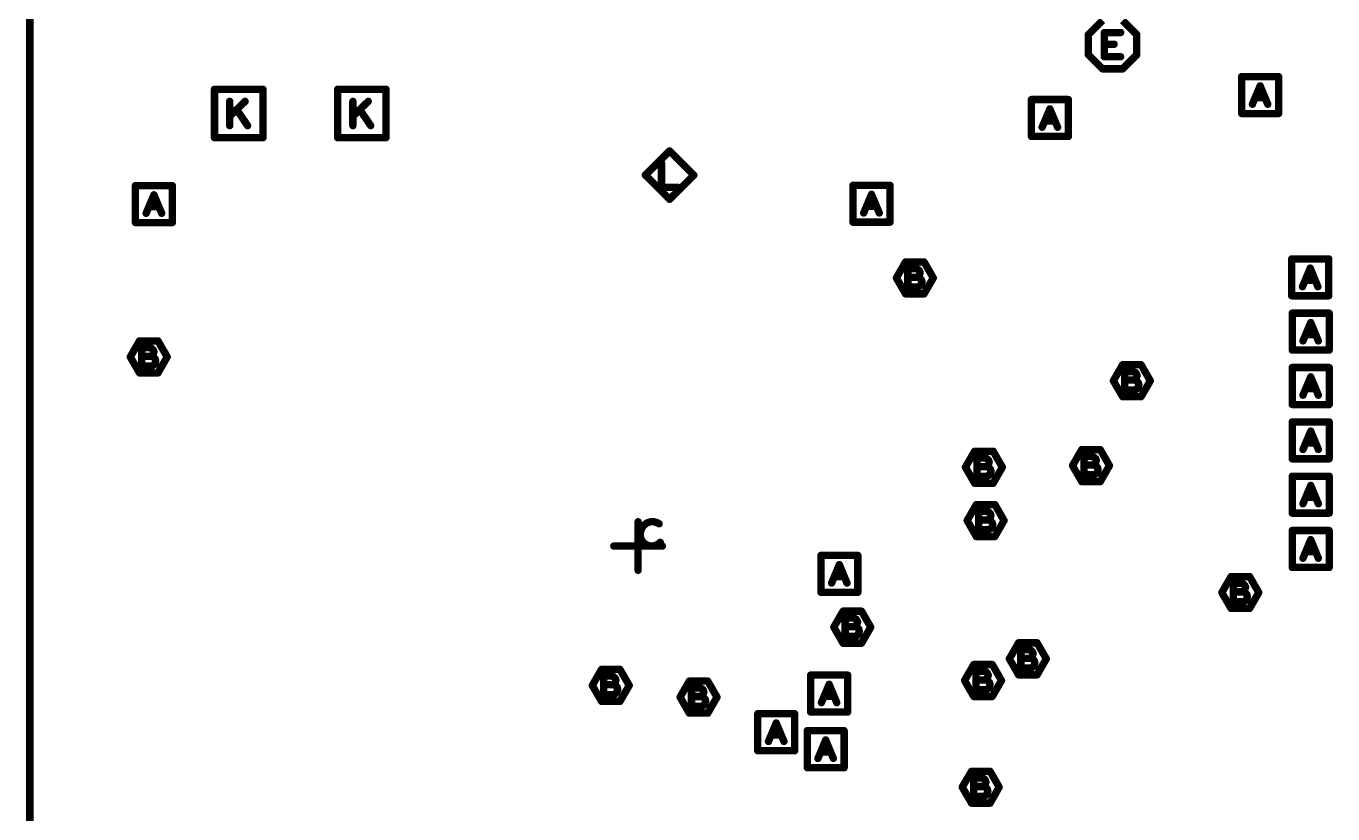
# Model space of a CAD drawing. Extents: x -14.2 to 19.9, y -5.2 to 16.9.
# Drawn here: x -0.003 to 1.058, y 1.346 to 1.986 of the extents above; entities that cross this region are included whole.
import ezdxf

# ---------------------------------------------------------------- set-up
doc = ezdxf.new("R2010")
doc.units = 0
doc.layers.get('0').update_dxf_attribs({"linetype": 'CONTINUOUS'})
doc.layers.add('FAB', color=2, linetype='CONTINUOUS')

# ---------------------------------------------------------------- blocks, each defined once
blk = doc.blocks.new('ROUND_1')
at = {"const_width": 0.003}
blk.add_lwpolyline([(-0.0015, 0, 1), (0.0015, 0, 1)], format="xyb", close=True, dxfattribs=at)

msp = doc.modelspace()

# ---------------------------------------------------------------- linework, layer by layer
at = {"layer": 'FAB', "const_width": 0.006}
for points in [[(0, 5.63), (0, 0)], [(0.8714, 1.9903), (0.8598, 1.9788)], [(0.8992, 1.9788), (0.8877, 1.9903)], [(0.8598, 1.9788), (0.8598, 1.9625)], [(0.8729, 1.9608), (0.8729, 1.9805)], [(0.8729, 1.9805), (0.8861, 1.9805)], [(0.8992, 1.9625), (0.8992, 1.9788)], [(0.8598, 1.9625), (0.8714, 1.951)], [(0.8808, 1.971), (0.8729, 1.971)], [(0.8861, 1.9608), (0.8729, 1.9608)], [(0.8877, 1.951), (0.8992, 1.9625)], [(0.8714, 1.951), (0.8877, 1.951)], [(0.9844, 1.9147), (0.9844, 1.9447)], [(0.9844, 1.9447), (1.0144, 1.9447)], [(1.0144, 1.9447), (1.0144, 1.9147)], [(0.15, 1.8951), (0.15, 1.9344)], [(0.15, 1.9344), (0.1894, 1.9344)], [(0.1894, 1.9344), (0.1894, 1.8951)], [(0.25, 1.8951), (0.25, 1.9344)], [(0.25, 1.9344), (0.2894, 1.9344)], [(0.2894, 1.9344), (0.2894, 1.8951)], [(0.9931, 1.9223), (0.9994, 1.9372)], [(0.9994, 1.9372), (1.0056, 1.9223)], [(0.1624, 1.9049), (0.1624, 1.9246)], [(0.1749, 1.9246), (0.1624, 1.9125)], [(0.2624, 1.9049), (0.2624, 1.9246)], [(0.2749, 1.9246), (0.2624, 1.9125)], [(0.8136, 1.8961), (0.8136, 1.9261)], [(0.8136, 1.9261), (0.8436, 1.9261)], [(0.8223, 1.9036), (0.8286, 1.9185)], [(0.8286, 1.9185), (0.8349, 1.9036)], [(0.8436, 1.9261), (0.8436, 1.8961)], [(1.0034, 1.9275), (0.9954, 1.9275)], [(0.1769, 1.9049), (0.168, 1.918)], [(0.2769, 1.9049), (0.268, 1.918)], [(0.8326, 1.9088), (0.8246, 1.9088)], [(1.0144, 1.9147), (0.9844, 1.9147)], [(0.1894, 1.8951), (0.15, 1.8951)], [(0.2894, 1.8951), (0.25, 1.8951)], [(0.8436, 1.8961), (0.8136, 1.8961)], [(0.5, 1.8647), (0.5197, 1.8844)], [(0.5197, 1.8844), (0.5394, 1.8647)], [(0.5131, 1.8746), (0.5131, 1.8549)], [(0.0858, 1.8262), (0.0858, 1.8562)], [(0.0858, 1.8562), (0.1158, 1.8562)], [(0.1158, 1.8562), (0.1158, 1.8262)], [(0.5197, 1.8451), (0.5, 1.8647)], [(0.5131, 1.8549), (0.5262, 1.8549)], [(0.5394, 1.8647), (0.5197, 1.8451)], [(0.6687, 1.8265), (0.6687, 1.8565)], [(0.6687, 1.8565), (0.6987, 1.8565)], [(0.6987, 1.8565), (0.6987, 1.8265)], [(0.0945, 1.8337), (0.1008, 1.8487)], [(0.1008, 1.8487), (0.1071, 1.8337)], [(0.6774, 1.834), (0.6837, 1.8491)], [(0.6837, 1.8491), (0.69, 1.834)], [(0.1048, 1.839), (0.0968, 1.839)], [(0.6877, 1.8393), (0.6797, 1.8393)], [(0.1158, 1.8262), (0.0858, 1.8262)], [(0.6987, 1.8265), (0.6687, 1.8265)], [(0.7039, 1.7812), (0.7114, 1.7942)], [(0.7114, 1.7942), (0.7264, 1.7942)], [(0.7264, 1.7942), (0.7339, 1.7812)], [(1.0251, 1.7667), (1.0251, 1.7967)], [(1.0251, 1.7967), (1.0551, 1.7967)], [(1.0551, 1.7967), (1.0551, 1.7667)], [(0.7114, 1.7683), (0.7039, 1.7812)], [(0.7199, 1.7888), (0.7132, 1.7888)], [(0.7132, 1.7888), (0.7132, 1.7737)], [(0.7209, 1.7818), (0.7132, 1.7818)], [(0.7217, 1.788), (0.7199, 1.7888)], [(0.7209, 1.7818), (0.7219, 1.7825)], [(0.7227, 1.7812), (0.7209, 1.7818)], [(0.7227, 1.787), (0.7217, 1.788)], [(0.7219, 1.7825), (0.7227, 1.7837)], [(0.7232, 1.7855), (0.7227, 1.787)], [(0.7227, 1.7837), (0.7232, 1.7855)], [(0.7242, 1.7797), (0.7227, 1.7812)], [(0.7339, 1.7812), (0.7264, 1.7683)], [(1.0338, 1.7741), (1.0401, 1.7892)], [(1.0401, 1.7892), (1.0463, 1.7741)], [(0.7132, 1.7737), (0.7214, 1.7737)], [(0.7214, 1.7737), (0.7232, 1.7747)], [(0.7232, 1.7747), (0.7242, 1.7762)], [(0.7247, 1.778), (0.7242, 1.7797)], [(0.7242, 1.7762), (0.7247, 1.778)], [(1.0441, 1.7794), (1.0361, 1.7794)], [(0.7264, 1.7683), (0.7114, 1.7683)], [(1.0551, 1.7667), (1.0251, 1.7667)], [(1.0255, 1.7226), (1.0255, 1.7526)], [(1.0255, 1.7526), (1.0555, 1.7526)], [(1.0555, 1.7526), (1.0555, 1.7226)], [(1.0342, 1.7301), (1.0405, 1.745)], [(1.0405, 1.745), (1.0467, 1.7301)], [(0.0816, 1.7171), (0.0891, 1.7301)], [(0.0891, 1.7301), (0.1041, 1.7301)], [(0.1041, 1.7301), (0.1116, 1.7171)], [(1.0445, 1.7353), (1.0365, 1.7353)], [(0.0891, 1.7041), (0.0816, 1.7171)], [(0.0976, 1.7246), (0.0908, 1.7246)], [(0.0908, 1.7246), (0.0908, 1.7096)], [(0.0986, 1.7176), (0.0908, 1.7176)], [(0.0993, 1.7238), (0.0976, 1.7246)], [(0.0986, 1.7176), (0.0996, 1.7183)], [(0.1003, 1.7171), (0.0986, 1.7176)], [(0.1003, 1.7228), (0.0993, 1.7238)], [(0.0996, 1.7183), (0.1003, 1.7196)], [(0.1008, 1.7213), (0.1003, 1.7228)], [(0.1003, 1.7196), (0.1008, 1.7213)], [(0.1018, 1.7156), (0.1003, 1.7171)], [(0.1116, 1.7171), (0.1041, 1.7041)], [(1.0555, 1.7226), (1.0255, 1.7226)], [(0.0908, 1.7096), (0.0991, 1.7096)], [(0.0991, 1.7096), (0.1008, 1.7106)], [(0.1008, 1.7106), (0.1018, 1.7121)], [(0.1023, 1.7138), (0.1018, 1.7156)], [(0.1018, 1.7121), (0.1023, 1.7138)], [(0.8802, 1.6977), (0.8877, 1.7107)], [(0.8877, 1.7107), (0.9027, 1.7107)], [(0.9027, 1.7107), (0.9102, 1.6977)], [(1.0255, 1.6784), (1.0255, 1.7085)], [(1.0255, 1.7085), (1.0555, 1.7085)], [(1.0555, 1.7085), (1.0555, 1.6784)], [(0.1041, 1.7041), (0.0891, 1.7041)], [(0.8877, 1.6848), (0.8802, 1.6977)], [(0.8962, 1.7052), (0.8894, 1.7052)], [(0.8894, 1.7052), (0.8894, 1.6903)], [(0.8972, 1.6983), (0.8894, 1.6983)], [(0.898, 1.7045), (0.8962, 1.7052)], [(0.8972, 1.6983), (0.8982, 1.699)], [(0.8989, 1.6977), (0.8972, 1.6983)], [(0.8989, 1.7035), (0.898, 1.7045)], [(0.8982, 1.699), (0.8989, 1.7002)], [(0.8995, 1.702), (0.8989, 1.7035)], [(0.8989, 1.7002), (0.8995, 1.702)], [(0.9004, 1.6962), (0.8989, 1.6977)], [(0.9009, 1.6945), (0.9004, 1.6962)], [(0.9102, 1.6977), (0.9027, 1.6848)], [(1.0342, 1.686), (1.0405, 1.7009)], [(1.0405, 1.7009), (1.0467, 1.686)], [(0.9027, 1.6848), (0.8877, 1.6848)], [(0.8894, 1.6903), (0.8977, 1.6903)], [(0.8977, 1.6903), (0.8995, 1.6912)], [(0.8995, 1.6912), (0.9004, 1.6927)], [(0.9004, 1.6927), (0.9009, 1.6945)], [(1.0445, 1.6912), (1.0365, 1.6912)], [(1.0555, 1.6784), (1.0255, 1.6784)], [(1.0255, 1.6343), (1.0255, 1.6643)], [(1.0255, 1.6643), (1.0555, 1.6643)], [(1.0555, 1.6643), (1.0555, 1.6343)], [(1.0342, 1.6419), (1.0405, 1.6568)], [(1.0405, 1.6568), (1.0467, 1.6419)], [(1.0445, 1.6471), (1.0365, 1.6471)], [(0.76, 1.6275), (0.7675, 1.6405)], [(0.7675, 1.6405), (0.7825, 1.6405)], [(0.776, 1.635), (0.7693, 1.635)], [(0.7693, 1.635), (0.7693, 1.62)], [(0.7778, 1.6342), (0.776, 1.635)], [(0.7788, 1.6332), (0.7778, 1.6342)], [(0.7793, 1.6318), (0.7788, 1.6332)], [(0.7788, 1.63), (0.7793, 1.6318)], [(0.7825, 1.6405), (0.79, 1.6275)], [(0.847, 1.6288), (0.8545, 1.6418)], [(0.8545, 1.6418), (0.8695, 1.6418)], [(0.863, 1.6363), (0.8563, 1.6363)], [(0.8563, 1.6363), (0.8563, 1.6213)], [(0.8648, 1.6355), (0.863, 1.6363)], [(0.8658, 1.6345), (0.8648, 1.6355)], [(0.8663, 1.6331), (0.8658, 1.6345)], [(0.8658, 1.6313), (0.8663, 1.6331)], [(0.8695, 1.6418), (0.877, 1.6288)], [(1.0555, 1.6343), (1.0255, 1.6343)], [(0.7675, 1.6145), (0.76, 1.6275)], [(0.777, 1.628), (0.7693, 1.628)], [(0.777, 1.628), (0.778, 1.6287)], [(0.7788, 1.6275), (0.777, 1.628)], [(0.778, 1.6287), (0.7788, 1.63)], [(0.7803, 1.626), (0.7788, 1.6275)], [(0.7793, 1.621), (0.7803, 1.6225)], [(0.7808, 1.6242), (0.7803, 1.626)], [(0.7803, 1.6225), (0.7808, 1.6242)], [(0.79, 1.6275), (0.7825, 1.6145)], [(0.8545, 1.6158), (0.847, 1.6288)], [(0.864, 1.6293), (0.8563, 1.6293)], [(0.8563, 1.6213), (0.8645, 1.6213)], [(0.864, 1.6293), (0.865, 1.63)], [(0.8658, 1.6288), (0.864, 1.6293)], [(0.8645, 1.6213), (0.8663, 1.6223)], [(0.865, 1.63), (0.8658, 1.6313)], [(0.8673, 1.6273), (0.8658, 1.6288)], [(0.8663, 1.6223), (0.8673, 1.6238)], [(0.8678, 1.6256), (0.8673, 1.6273)], [(0.8673, 1.6238), (0.8678, 1.6256)], [(0.877, 1.6288), (0.8695, 1.6158)], [(0.7825, 1.6145), (0.7675, 1.6145)], [(0.7693, 1.62), (0.7775, 1.62)], [(0.7775, 1.62), (0.7793, 1.621)], [(0.8695, 1.6158), (0.8545, 1.6158)], [(1.0255, 1.5902), (1.0255, 1.6202)], [(1.0255, 1.6202), (1.0555, 1.6202)], [(1.0342, 1.5978), (1.0405, 1.6127)], [(1.0405, 1.6127), (1.0467, 1.5978)], [(1.0555, 1.6202), (1.0555, 1.5902)], [(1.0445, 1.603), (1.0365, 1.603)], [(0.7614, 1.5842), (0.7689, 1.5972)], [(0.7689, 1.5972), (0.7839, 1.5972)], [(0.7774, 1.5917), (0.7707, 1.5917)], [(0.7707, 1.5917), (0.7707, 1.5767)], [(0.7792, 1.5909), (0.7774, 1.5917)], [(0.7802, 1.5899), (0.7792, 1.5909)], [(0.7807, 1.5884), (0.7802, 1.5899)], [(0.7839, 1.5972), (0.7914, 1.5842)], [(1.0555, 1.5902), (1.0255, 1.5902)], [(0.4941, 1.5438), (0.4941, 1.5832)], [(0.4974, 1.5786), (0.4961, 1.5753)], [(0.499, 1.5806), (0.4974, 1.5786)], [(0.5013, 1.5822), (0.499, 1.5806)], [(0.5043, 1.5832), (0.5013, 1.5822)], [(0.5069, 1.5832), (0.5043, 1.5832)], [(0.5092, 1.5826), (0.5069, 1.5832)], [(0.5112, 1.5816), (0.5092, 1.5826)], [(0.7689, 1.5712), (0.7614, 1.5842)], [(0.7784, 1.5847), (0.7707, 1.5847)], [(0.7784, 1.5847), (0.7794, 1.5854)], [(0.7802, 1.5842), (0.7784, 1.5847)], [(0.7794, 1.5854), (0.7802, 1.5867)], [(0.7802, 1.5867), (0.7807, 1.5884)], [(0.7817, 1.5827), (0.7802, 1.5842)], [(0.7807, 1.5777), (0.7817, 1.5792)], [(0.7822, 1.5809), (0.7817, 1.5827)], [(0.7817, 1.5792), (0.7822, 1.5809)], [(0.7914, 1.5842), (0.7839, 1.5712)], [(0.4961, 1.5753), (0.4957, 1.5724)], [(0.4957, 1.5724), (0.4964, 1.5694)], [(0.4964, 1.5694), (0.4974, 1.5675)], [(0.7839, 1.5712), (0.7689, 1.5712)], [(0.7707, 1.5767), (0.7789, 1.5767)], [(0.7789, 1.5767), (0.7807, 1.5777)], [(1.0255, 1.5461), (1.0255, 1.5761)], [(1.0255, 1.5761), (1.0555, 1.5761)], [(1.0342, 1.5536), (1.0405, 1.5687)], [(1.0405, 1.5687), (1.0467, 1.5536)], [(1.0555, 1.5761), (1.0555, 1.5461)], [(0.4744, 1.5635), (0.5138, 1.5635)], [(0.4974, 1.5675), (0.4993, 1.5655)], [(0.4993, 1.5655), (0.5016, 1.5642)], [(0.5016, 1.5642), (0.5039, 1.5635)], [(0.5039, 1.5635), (0.5062, 1.5635)], [(0.5062, 1.5635), (0.5085, 1.5642)], [(0.5085, 1.5642), (0.5105, 1.5652)], [(0.5105, 1.5652), (0.5121, 1.5665)], [(1.0445, 1.5589), (1.0365, 1.5589)], [(0.6426, 1.5259), (0.6426, 1.5559)], [(0.6426, 1.5559), (0.6726, 1.5559)], [(0.6513, 1.5334), (0.6576, 1.5484)], [(0.6576, 1.5484), (0.6638, 1.5334)], [(0.6726, 1.5559), (0.6726, 1.5259)], [(0.6616, 1.5386), (0.6536, 1.5386)], [(0.9683, 1.5257), (0.9758, 1.5387)], [(0.9758, 1.5387), (0.9908, 1.5387)], [(0.9908, 1.5387), (0.9983, 1.5257)], [(1.0555, 1.5461), (1.0255, 1.5461)], [(0.6726, 1.5259), (0.6426, 1.5259)], [(0.9758, 1.5128), (0.9683, 1.5257)], [(0.9843, 1.5333), (0.9776, 1.5333)], [(0.9776, 1.5333), (0.9776, 1.5183)], [(0.9853, 1.5263), (0.9776, 1.5263)], [(0.9861, 1.5325), (0.9843, 1.5333)], [(0.9853, 1.5263), (0.9863, 1.527)], [(0.987, 1.5257), (0.9853, 1.5263)], [(0.987, 1.5315), (0.9861, 1.5325)], [(0.9863, 1.527), (0.987, 1.5282)], [(0.9876, 1.53), (0.987, 1.5315)], [(0.987, 1.5282), (0.9876, 1.53)], [(0.9886, 1.5242), (0.987, 1.5257)], [(0.9983, 1.5257), (0.9908, 1.5128)], [(0.9776, 1.5183), (0.9858, 1.5183)], [(0.9858, 1.5183), (0.9876, 1.5192)], [(0.9876, 1.5192), (0.9886, 1.5207)], [(0.989, 1.5225), (0.9886, 1.5242)], [(0.9886, 1.5207), (0.989, 1.5225)], [(0.6531, 1.4976), (0.6606, 1.5106)], [(0.6606, 1.5106), (0.6756, 1.5106)], [(0.6691, 1.5051), (0.6623, 1.5051)], [(0.6623, 1.5051), (0.6623, 1.4901)], [(0.6709, 1.5043), (0.6691, 1.5051)], [(0.6718, 1.5033), (0.6709, 1.5043)], [(0.6756, 1.5106), (0.6831, 1.4976)], [(0.9908, 1.5128), (0.9758, 1.5128)], [(0.6606, 1.4846), (0.6531, 1.4976)], [(0.6701, 1.4981), (0.6623, 1.4981)], [(0.6701, 1.4981), (0.6711, 1.4988)], [(0.6718, 1.4976), (0.6701, 1.4981)], [(0.6711, 1.4988), (0.6718, 1.5001)], [(0.6724, 1.5018), (0.6718, 1.5033)], [(0.6718, 1.5001), (0.6724, 1.5018)], [(0.6734, 1.4961), (0.6718, 1.4976)], [(0.6738, 1.4943), (0.6734, 1.4961)], [(0.6734, 1.4926), (0.6738, 1.4943)], [(0.6831, 1.4976), (0.6756, 1.4846)], [(0.6756, 1.4846), (0.6606, 1.4846)], [(0.6623, 1.4901), (0.6706, 1.4901)], [(0.6706, 1.4901), (0.6724, 1.4911)], [(0.6724, 1.4911), (0.6734, 1.4926)], [(0.7957, 1.4719), (0.8032, 1.4849)], [(0.8032, 1.4849), (0.8182, 1.4849)], [(0.8182, 1.4849), (0.8257, 1.4719)], [(0.8117, 1.4794), (0.805, 1.4794)], [(0.805, 1.4794), (0.805, 1.4644)], [(0.8135, 1.4786), (0.8117, 1.4794)], [(0.8127, 1.4724), (0.8137, 1.4731)], [(0.8144, 1.4776), (0.8135, 1.4786)], [(0.8137, 1.4731), (0.8144, 1.4744)], [(0.815, 1.4762), (0.8144, 1.4776)], [(0.8144, 1.4744), (0.815, 1.4762)], [(0.4569, 1.4503), (0.4644, 1.4633)], [(0.4644, 1.4633), (0.4794, 1.4633)], [(0.4794, 1.4633), (0.4869, 1.4503)], [(0.7593, 1.4543), (0.7668, 1.4673)], [(0.7668, 1.4673), (0.7818, 1.4673)], [(0.7818, 1.4673), (0.7893, 1.4543)], [(0.8032, 1.4589), (0.7957, 1.4719)], [(0.8127, 1.4724), (0.805, 1.4724)], [(0.805, 1.4644), (0.8132, 1.4644)], [(0.8144, 1.4719), (0.8127, 1.4724)], [(0.8132, 1.4644), (0.815, 1.4654)], [(0.8159, 1.4704), (0.8144, 1.4719)], [(0.815, 1.4654), (0.8159, 1.4669)], [(0.8164, 1.4687), (0.8159, 1.4704)], [(0.8159, 1.4669), (0.8164, 1.4687)], [(0.8257, 1.4719), (0.8182, 1.4589)], [(0.4729, 1.4579), (0.4661, 1.4579)], [(0.4661, 1.4579), (0.4661, 1.4428)], [(0.4746, 1.4571), (0.4729, 1.4579)], [(0.4739, 1.4509), (0.4749, 1.4516)], [(0.4756, 1.4561), (0.4746, 1.4571)], [(0.4749, 1.4516), (0.4756, 1.4528)], [(0.4761, 1.4546), (0.4756, 1.4561)], [(0.4756, 1.4528), (0.4761, 1.4546)], [(0.5282, 1.4408), (0.5357, 1.4538)], [(0.5357, 1.4538), (0.5507, 1.4538)], [(0.5507, 1.4538), (0.5582, 1.4408)], [(0.6343, 1.4287), (0.6343, 1.4587)], [(0.6343, 1.4587), (0.6643, 1.4587)], [(0.643, 1.4363), (0.6493, 1.4512)], [(0.6493, 1.4512), (0.6555, 1.4363)], [(0.6643, 1.4587), (0.6643, 1.4287)], [(0.7668, 1.4413), (0.7593, 1.4543)], [(0.7753, 1.4618), (0.7685, 1.4618)], [(0.7685, 1.4618), (0.7685, 1.4468)], [(0.7763, 1.4548), (0.7685, 1.4548)], [(0.7771, 1.461), (0.7753, 1.4618)], [(0.7763, 1.4548), (0.7773, 1.4555)], [(0.778, 1.4543), (0.7763, 1.4548)], [(0.778, 1.46), (0.7771, 1.461)], [(0.7773, 1.4555), (0.778, 1.4568)], [(0.7786, 1.4585), (0.778, 1.46)], [(0.778, 1.4568), (0.7786, 1.4585)], [(0.7795, 1.4528), (0.778, 1.4543)], [(0.78, 1.451), (0.7795, 1.4528)], [(0.7893, 1.4543), (0.7818, 1.4413)], [(0.8182, 1.4589), (0.8032, 1.4589)], [(0.4644, 1.4374), (0.4569, 1.4503)], [(0.4739, 1.4509), (0.4661, 1.4509)], [(0.4661, 1.4428), (0.4744, 1.4428)], [(0.4756, 1.4503), (0.4739, 1.4509)], [(0.4744, 1.4428), (0.4761, 1.4438)], [(0.4771, 1.4488), (0.4756, 1.4503)], [(0.4761, 1.4438), (0.4771, 1.4453)], [(0.4776, 1.4471), (0.4771, 1.4488)], [(0.4771, 1.4453), (0.4776, 1.4471)], [(0.4869, 1.4503), (0.4794, 1.4374)], [(0.5357, 1.4278), (0.5282, 1.4408)], [(0.5442, 1.4483), (0.5375, 1.4483)], [(0.5375, 1.4483), (0.5375, 1.4333)], [(0.5452, 1.4413), (0.5375, 1.4413)], [(0.546, 1.4476), (0.5442, 1.4483)], [(0.5452, 1.4413), (0.5462, 1.4421)], [(0.547, 1.4408), (0.5452, 1.4413)], [(0.547, 1.4466), (0.546, 1.4476)], [(0.5462, 1.4421), (0.547, 1.4433)], [(0.5475, 1.4451), (0.547, 1.4466)], [(0.547, 1.4433), (0.5475, 1.4451)], [(0.5485, 1.4393), (0.547, 1.4408)], [(0.5582, 1.4408), (0.5507, 1.4278)], [(0.6533, 1.4415), (0.6453, 1.4415)], [(0.7818, 1.4413), (0.7668, 1.4413)], [(0.7685, 1.4468), (0.7768, 1.4468)], [(0.7768, 1.4468), (0.7786, 1.4478)], [(0.7786, 1.4478), (0.7795, 1.4493)], [(0.7795, 1.4493), (0.78, 1.451)], [(0.4794, 1.4374), (0.4644, 1.4374)], [(0.5375, 1.4333), (0.5457, 1.4333)], [(0.5457, 1.4333), (0.5475, 1.4343)], [(0.5475, 1.4343), (0.5485, 1.4358)], [(0.549, 1.4376), (0.5485, 1.4393)], [(0.5485, 1.4358), (0.549, 1.4376)], [(0.5507, 1.4278), (0.5357, 1.4278)], [(0.5913, 1.3973), (0.5913, 1.4273)], [(0.5913, 1.4273), (0.6213, 1.4273)], [(0.6, 1.4048), (0.6063, 1.4198)], [(0.6063, 1.4198), (0.6126, 1.4048)], [(0.6213, 1.4273), (0.6213, 1.3973)], [(0.6643, 1.4287), (0.6343, 1.4287)], [(0.6103, 1.4101), (0.6023, 1.4101)], [(0.6315, 1.3835), (0.6315, 1.4135)], [(0.6315, 1.4135), (0.6615, 1.4135)], [(0.6615, 1.4135), (0.6615, 1.3835)], [(0.6402, 1.391), (0.6465, 1.406)], [(0.6465, 1.406), (0.6527, 1.391)], [(0.6213, 1.3973), (0.5913, 1.3973)], [(0.6505, 1.3962), (0.6425, 1.3962)], [(0.6615, 1.3835), (0.6315, 1.3835)], [(0.7574, 1.3677), (0.765, 1.3806)], [(0.765, 1.3806), (0.78, 1.3806)], [(0.78, 1.3806), (0.7874, 1.3677)], [(0.765, 1.3547), (0.7574, 1.3677)], [(0.7734, 1.3752), (0.7667, 1.3752)], [(0.7667, 1.3752), (0.7667, 1.3602)], [(0.7744, 1.3682), (0.7667, 1.3682)], [(0.7752, 1.3744), (0.7734, 1.3752)], [(0.7744, 1.3682), (0.7754, 1.3689)], [(0.7762, 1.3677), (0.7744, 1.3682)], [(0.7762, 1.3734), (0.7752, 1.3744)], [(0.7754, 1.3689), (0.7762, 1.3702)], [(0.7767, 1.3719), (0.7762, 1.3734)], [(0.7762, 1.3702), (0.7767, 1.3719)], [(0.7777, 1.3662), (0.7762, 1.3677)], [(0.7874, 1.3677), (0.78, 1.3547)], [(0.7667, 1.3602), (0.775, 1.3602)], [(0.775, 1.3602), (0.7767, 1.3612)], [(0.7767, 1.3612), (0.7777, 1.3627)], [(0.7782, 1.3644), (0.7777, 1.3662)], [(0.7777, 1.3627), (0.7782, 1.3644)], [(0.78, 1.3547), (0.765, 1.3547)]]:
    msp.add_lwpolyline(points, dxfattribs=at)

# ---------------------------------------------------------------- block references
at = {"layer": 'FAB'}
for p in [(0.8598, 1.9788), (0.8598, 1.9788), (0.8729, 1.9805), (0.8729, 1.9805), (0.8861, 1.9805), (0.8992, 1.9788), (0.8992, 1.9788), (0.8598, 1.9625), (0.8598, 1.9625), (0.8729, 1.971), (0.8729, 1.9608), (0.8729, 1.9608), (0.8808, 1.971), (0.8861, 1.9608), (0.8992, 1.9625), (0.8992, 1.9625), (0.8714, 1.951), (0.8714, 1.951), (0.8877, 1.951), (0.8877, 1.951), (0.9844, 1.9447), (0.9844, 1.9447), (1.0144, 1.9447), (1.0144, 1.9447), (0.15, 1.9344), (0.15, 1.9344), (0.1894, 1.9344), (0.1894, 1.9344), (0.25, 1.9344), (0.25, 1.9344), (0.2894, 1.9344), (0.2894, 1.9344), (0.9994, 1.9372), (0.9994, 1.9372), (0.1624, 1.9246), (0.1749, 1.9246), (0.2624, 1.9246), (0.2749, 1.9246), (0.8136, 1.9261), (0.8136, 1.9261), (0.8286, 1.9185), (0.8286, 1.9185), (0.8436, 1.9261), (0.8436, 1.9261), (0.9931, 1.9223), (0.9954, 1.9275), (1.0034, 1.9275), (1.0056, 1.9223), (0.1624, 1.9125), (0.168, 1.918), (0.2624, 1.9125), (0.268, 1.918), (0.8246, 1.9088), (0.8326, 1.9088), (0.9844, 1.9147), (0.9844, 1.9147), (1.0144, 1.9147), (1.0144, 1.9147), (0.1624, 1.9049), (0.1769, 1.9049), (0.2624, 1.9049), (0.2769, 1.9049), (0.8223, 1.9036), (0.8349, 1.9036), (0.15, 1.8951), (0.15, 1.8951), (0.1894, 1.8951), (0.1894, 1.8951), (0.25, 1.8951), (0.25, 1.8951), (0.2894, 1.8951), (0.2894, 1.8951), (0.8136, 1.8961), (0.8136, 1.8961), (0.8436, 1.8961), (0.8436, 1.8961), (0.5197, 1.8844), (0.5197, 1.8844), (0.5131, 1.8746), (0.0858, 1.8562), (0.0858, 1.8562), (0.1158, 1.8562), (0.1158, 1.8562), (0.5, 1.8647), (0.5, 1.8647), (0.5131, 1.8549), (0.5131, 1.8549), (0.5262, 1.8549), (0.5394, 1.8647), (0.5394, 1.8647), (0.6687, 1.8565), (0.6687, 1.8565), (0.6987, 1.8565), (0.6987, 1.8565), (0.1008, 1.8487), (0.1008, 1.8487), (0.5197, 1.8451), (0.5197, 1.8451), (0.6837, 1.8491), (0.6837, 1.8491), (0.0945, 1.8337), (0.0968, 1.839), (0.1048, 1.839), (0.1071, 1.8337), (0.6774, 1.834), (0.6797, 1.8393), (0.6877, 1.8393), (0.69, 1.834), (0.0858, 1.8262), (0.0858, 1.8262), (0.1158, 1.8262), (0.1158, 1.8262), (0.6687, 1.8265), (0.6687, 1.8265), (0.6987, 1.8265), (0.6987, 1.8265), (0.7114, 1.7942), (0.7114, 1.7942), (0.7264, 1.7942), (0.7264, 1.7942), (1.0251, 1.7967), (1.0251, 1.7967), (1.0551, 1.7967), (1.0551, 1.7967), (0.7039, 1.7812), (0.7039, 1.7812), (0.7132, 1.7888), (0.7132, 1.7888), (0.7132, 1.7818), (0.7199, 1.7888), (0.7199, 1.7888), (0.7209, 1.7818), (0.7209, 1.7818), (0.7209, 1.7818), (0.7217, 1.788), (0.7217, 1.788), (0.7219, 1.7825), (0.7219, 1.7825), (0.7227, 1.787), (0.7227, 1.787), (0.7227, 1.7837), (0.7227, 1.7837), (0.7227, 1.7812), (0.7227, 1.7812), (0.7232, 1.7855), (0.7232, 1.7855), (0.7339, 1.7812), (0.7339, 1.7812), (1.0401, 1.7892), (1.0401, 1.7892), (0.7132, 1.7737), (0.7132, 1.7737), (0.7214, 1.7737), (0.7214, 1.7737), (0.7232, 1.7747), (0.7232, 1.7747), (0.7242, 1.7797), (0.7242, 1.7797), (0.7242, 1.7762), (0.7242, 1.7762), (0.7247, 1.778), (0.7247, 1.778), (1.0338, 1.7741), (1.0361, 1.7794), (1.0441, 1.7794), (1.0463, 1.7741), (0.7114, 1.7683), (0.7114, 1.7683), (0.7264, 1.7683), (0.7264, 1.7683), (1.0251, 1.7667), (1.0251, 1.7667), (1.0551, 1.7667), (1.0551, 1.7667), (1.0255, 1.7526), (1.0255, 1.7526), (1.0555, 1.7526), (1.0555, 1.7526), (1.0405, 1.745), (1.0405, 1.745), (0.0891, 1.7301), (0.0891, 1.7301), (0.1041, 1.7301), (0.1041, 1.7301), (1.0342, 1.7301), (1.0365, 1.7353), (1.0445, 1.7353), (1.0467, 1.7301), (0.0816, 1.7171), (0.0816, 1.7171), (0.0908, 1.7246), (0.0908, 1.7246), (0.0908, 1.7176), (0.0976, 1.7246), (0.0976, 1.7246), (0.0986, 1.7176), (0.0986, 1.7176), (0.0986, 1.7176), (0.0993, 1.7238), (0.0993, 1.7238), (0.0996, 1.7183), (0.0996, 1.7183), (0.1003, 1.7228), (0.1003, 1.7228), (0.1003, 1.7196), (0.1003, 1.7196), (0.1003, 1.7171), (0.1003, 1.7171), (0.1008, 1.7213), (0.1008, 1.7213), (0.1116, 1.7171), (0.1116, 1.7171), (1.0255, 1.7226), (1.0255, 1.7226), (1.0555, 1.7226), (1.0555, 1.7226), (0.0908, 1.7096), (0.0908, 1.7096), (0.0991, 1.7096), (0.0991, 1.7096), (0.1008, 1.7106), (0.1008, 1.7106), (0.1018, 1.7156), (0.1018, 1.7156), (0.1018, 1.7121), (0.1018, 1.7121), (0.1023, 1.7138), (0.1023, 1.7138), (0.8877, 1.7107), (0.8877, 1.7107), (0.9027, 1.7107), (0.9027, 1.7107), (1.0255, 1.7085), (1.0255, 1.7085), (1.0555, 1.7085), (1.0555, 1.7085), (0.0891, 1.7041), (0.0891, 1.7041), (0.1041, 1.7041), (0.1041, 1.7041), (0.8802, 1.6977), (0.8802, 1.6977), (0.8894, 1.7052), (0.8894, 1.7052), (0.8894, 1.6983), (0.8962, 1.7052), (0.8962, 1.7052), (0.8972, 1.6983), (0.8972, 1.6983), (0.8972, 1.6983), (0.898, 1.7045), (0.898, 1.7045), (0.8982, 1.699), (0.8982, 1.699), (0.8989, 1.7035), (0.8989, 1.7035), (0.8989, 1.7002), (0.8989, 1.7002), (0.8989, 1.6977), (0.8989, 1.6977), (0.8995, 1.702), (0.8995, 1.702), (0.9004, 1.6962), (0.9004, 1.6962), (0.9102, 1.6977), (0.9102, 1.6977), (1.0405, 1.7009), (1.0405, 1.7009), (0.8877, 1.6848), (0.8877, 1.6848), (0.8894, 1.6903), (0.8894, 1.6903), (0.8977, 1.6903), (0.8977, 1.6903), (0.8995, 1.6912), (0.8995, 1.6912), (0.9004, 1.6927), (0.9004, 1.6927), (0.9009, 1.6945), (0.9009, 1.6945), (0.9027, 1.6848), (0.9027, 1.6848), (1.0342, 1.686), (1.0365, 1.6912), (1.0445, 1.6912), (1.0467, 1.686), (1.0255, 1.6784), (1.0255, 1.6784), (1.0555, 1.6784), (1.0555, 1.6784), (1.0255, 1.6643), (1.0255, 1.6643), (1.0555, 1.6643), (1.0555, 1.6643), (1.0405, 1.6568), (1.0405, 1.6568), (1.0365, 1.6471), (1.0445, 1.6471), (0.7675, 1.6405), (0.7675, 1.6405), (0.7693, 1.635), (0.7693, 1.635), (0.776, 1.635), (0.776, 1.635), (0.7778, 1.6342), (0.7778, 1.6342), (0.7788, 1.6332), (0.7788, 1.6332), (0.7793, 1.6318), (0.7793, 1.6318), (0.7825, 1.6405), (0.7825, 1.6405), (0.8545, 1.6418), (0.8545, 1.6418), (0.8563, 1.6363), (0.8563, 1.6363), (0.863, 1.6363), (0.863, 1.6363), (0.8648, 1.6355), (0.8648, 1.6355), (0.8658, 1.6345), (0.8658, 1.6345), (0.8663, 1.6331), (0.8663, 1.6331), (0.8695, 1.6418), (0.8695, 1.6418), (1.0255, 1.6343), (1.0255, 1.6343), (1.0342, 1.6419), (1.0467, 1.6419), (1.0555, 1.6343), (1.0555, 1.6343), (0.76, 1.6275), (0.76, 1.6275), (0.7693, 1.628), (0.777, 1.628), (0.777, 1.628), (0.777, 1.628), (0.778, 1.6287), (0.778, 1.6287), (0.7788, 1.63), (0.7788, 1.63), (0.7788, 1.6275), (0.7788, 1.6275), (0.7803, 1.626), (0.7803, 1.626), (0.7803, 1.6225), (0.7803, 1.6225), (0.7808, 1.6242), (0.7808, 1.6242), (0.79, 1.6275), (0.79, 1.6275), (0.847, 1.6288), (0.847, 1.6288), (0.8563, 1.6293), (0.8563, 1.6213), (0.8563, 1.6213), (0.864, 1.6293), (0.864, 1.6293), (0.864, 1.6293), (0.8645, 1.6213), (0.8645, 1.6213), (0.865, 1.63), (0.865, 1.63), (0.8658, 1.6313), (0.8658, 1.6313), (0.8658, 1.6288), (0.8658, 1.6288), (0.8663, 1.6223), (0.8663, 1.6223), (0.8673, 1.6273), (0.8673, 1.6273), (0.8673, 1.6238), (0.8673, 1.6238), (0.8678, 1.6256), (0.8678, 1.6256), (0.877, 1.6288), (0.877, 1.6288), (0.7675, 1.6145), (0.7675, 1.6145), (0.7693, 1.62), (0.7693, 1.62), (0.7775, 1.62), (0.7775, 1.62), (0.7793, 1.621), (0.7793, 1.621), (0.7825, 1.6145), (0.7825, 1.6145), (0.8545, 1.6158), (0.8545, 1.6158), (0.8695, 1.6158), (0.8695, 1.6158), (1.0255, 1.6202), (1.0255, 1.6202), (1.0405, 1.6127), (1.0405, 1.6127), (1.0555, 1.6202), (1.0555, 1.6202), (1.0365, 1.603), (1.0445, 1.603), (0.7689, 1.5972), (0.7689, 1.5972), (0.7707, 1.5917), (0.7707, 1.5917), (0.7774, 1.5917), (0.7774, 1.5917), (0.7792, 1.5909), (0.7792, 1.5909), (0.7802, 1.5899), (0.7802, 1.5899), (0.7839, 1.5972), (0.7839, 1.5972), (1.0255, 1.5902), (1.0255, 1.5902), (1.0342, 1.5978), (1.0467, 1.5978), (1.0555, 1.5902), (1.0555, 1.5902), (0.4941, 1.5832), (0.4974, 1.5786), (0.4974, 1.5786), (0.499, 1.5806), (0.499, 1.5806), (0.5013, 1.5822), (0.5013, 1.5822), (0.5043, 1.5832), (0.5043, 1.5832), (0.5069, 1.5832), (0.5069, 1.5832), (0.5092, 1.5826), (0.5092, 1.5826), (0.5112, 1.5816), (0.7614, 1.5842), (0.7614, 1.5842), (0.7707, 1.5847), (0.7784, 1.5847), (0.7784, 1.5847), (0.7784, 1.5847), (0.7794, 1.5854), (0.7794, 1.5854), (0.7802, 1.5867), (0.7802, 1.5867), (0.7802, 1.5842), (0.7802, 1.5842), (0.7807, 1.5884), (0.7807, 1.5884), (0.7817, 1.5827), (0.7817, 1.5827), (0.7817, 1.5792), (0.7817, 1.5792), (0.7822, 1.5809), (0.7822, 1.5809), (0.7914, 1.5842), (0.7914, 1.5842), (0.4957, 1.5724), (0.4957, 1.5724), (0.4961, 1.5753), (0.4961, 1.5753), (0.4964, 1.5694), (0.4964, 1.5694), (0.7689, 1.5712), (0.7689, 1.5712), (0.7707, 1.5767), (0.7707, 1.5767), (0.7789, 1.5767), (0.7789, 1.5767), (0.7807, 1.5777), (0.7807, 1.5777), (0.7839, 1.5712), (0.7839, 1.5712), (1.0255, 1.5761), (1.0255, 1.5761), (1.0405, 1.5687), (1.0405, 1.5687), (1.0555, 1.5761), (1.0555, 1.5761), (0.4744, 1.5635), (0.4974, 1.5675), (0.4974, 1.5675), (0.4993, 1.5655), (0.4993, 1.5655), (0.5016, 1.5642), (0.5016, 1.5642), (0.5039, 1.5635), (0.5039, 1.5635), (0.5062, 1.5635), (0.5062, 1.5635), (0.5085, 1.5642), (0.5085, 1.5642), (0.5105, 1.5652), (0.5105, 1.5652), (0.5121, 1.5665), (0.5138, 1.5635), (1.0365, 1.5589), (1.0445, 1.5589), (0.6426, 1.5559), (0.6426, 1.5559), (0.6576, 1.5484), (0.6576, 1.5484), (0.6726, 1.5559), (0.6726, 1.5559), (1.0342, 1.5536), (1.0467, 1.5536), (0.4941, 1.5438), (0.6536, 1.5386), (0.6616, 1.5386), (0.9758, 1.5387), (0.9758, 1.5387), (0.9908, 1.5387), (0.9908, 1.5387), (1.0255, 1.5461), (1.0255, 1.5461), (1.0555, 1.5461), (1.0555, 1.5461), (0.6426, 1.5259), (0.6426, 1.5259), (0.6513, 1.5334), (0.6638, 1.5334), (0.6726, 1.5259), (0.6726, 1.5259), (0.9683, 1.5257), (0.9683, 1.5257), (0.9776, 1.5333), (0.9776, 1.5333), (0.9776, 1.5263), (0.9843, 1.5333), (0.9843, 1.5333), (0.9853, 1.5263), (0.9853, 1.5263), (0.9853, 1.5263), (0.9861, 1.5325), (0.9861, 1.5325), (0.9863, 1.527), (0.9863, 1.527), (0.987, 1.5315), (0.987, 1.5315), (0.987, 1.5282), (0.987, 1.5282), (0.987, 1.5257), (0.987, 1.5257), (0.9876, 1.53), (0.9876, 1.53), (0.9983, 1.5257), (0.9983, 1.5257), (0.9776, 1.5183), (0.9776, 1.5183), (0.9858, 1.5183), (0.9858, 1.5183), (0.9876, 1.5192), (0.9876, 1.5192), (0.9886, 1.5242), (0.9886, 1.5242), (0.9886, 1.5207), (0.9886, 1.5207), (0.989, 1.5225), (0.989, 1.5225), (0.6606, 1.5106), (0.6606, 1.5106), (0.6623, 1.5051), (0.6623, 1.5051), (0.6691, 1.5051), (0.6691, 1.5051), (0.6709, 1.5043), (0.6709, 1.5043), (0.6756, 1.5106), (0.6756, 1.5106), (0.9758, 1.5128), (0.9758, 1.5128), (0.9908, 1.5128), (0.9908, 1.5128), (0.6531, 1.4976), (0.6531, 1.4976), (0.6623, 1.4981), (0.6701, 1.4981), (0.6701, 1.4981), (0.6701, 1.4981), (0.6711, 1.4988), (0.6711, 1.4988), (0.6718, 1.5033), (0.6718, 1.5033), (0.6718, 1.5001), (0.6718, 1.5001), (0.6718, 1.4976), (0.6718, 1.4976), (0.6724, 1.5018), (0.6724, 1.5018), (0.6734, 1.4961), (0.6734, 1.4961), (0.6738, 1.4943), (0.6738, 1.4943), (0.6831, 1.4976), (0.6831, 1.4976), (0.6606, 1.4846), (0.6606, 1.4846), (0.6623, 1.4901), (0.6623, 1.4901), (0.6706, 1.4901), (0.6706, 1.4901), (0.6724, 1.4911), (0.6724, 1.4911), (0.6734, 1.4926), (0.6734, 1.4926), (0.6756, 1.4846), (0.6756, 1.4846), (0.8032, 1.4849), (0.8032, 1.4849), (0.8182, 1.4849), (0.8182, 1.4849), (0.805, 1.4794), (0.805, 1.4794), (0.8117, 1.4794), (0.8117, 1.4794), (0.8135, 1.4786), (0.8135, 1.4786), (0.8137, 1.4731), (0.8137, 1.4731), (0.8144, 1.4776), (0.8144, 1.4776), (0.8144, 1.4744), (0.8144, 1.4744), (0.815, 1.4762), (0.815, 1.4762), (0.4644, 1.4633), (0.4644, 1.4633), (0.4794, 1.4633), (0.4794, 1.4633), (0.7668, 1.4673), (0.7668, 1.4673), (0.7818, 1.4673), (0.7818, 1.4673), (0.7957, 1.4719), (0.7957, 1.4719), (0.805, 1.4724), (0.805, 1.4644), (0.805, 1.4644), (0.8127, 1.4724), (0.8127, 1.4724), (0.8127, 1.4724), (0.8132, 1.4644), (0.8132, 1.4644), (0.8144, 1.4719), (0.8144, 1.4719), (0.815, 1.4654), (0.815, 1.4654), (0.8159, 1.4704), (0.8159, 1.4704), (0.8159, 1.4669), (0.8159, 1.4669), (0.8164, 1.4687), (0.8164, 1.4687), (0.8257, 1.4719), (0.8257, 1.4719), (0.4661, 1.4579), (0.4661, 1.4579), (0.4729, 1.4579), (0.4729, 1.4579), (0.4746, 1.4571), (0.4746, 1.4571), (0.4749, 1.4516), (0.4749, 1.4516), (0.4756, 1.4561), (0.4756, 1.4561), (0.4756, 1.4528), (0.4756, 1.4528), (0.4761, 1.4546), (0.4761, 1.4546), (0.5357, 1.4538), (0.5357, 1.4538), (0.5507, 1.4538), (0.5507, 1.4538), (0.6343, 1.4587), (0.6343, 1.4587), (0.6493, 1.4512), (0.6493, 1.4512), (0.6643, 1.4587), (0.6643, 1.4587), (0.7593, 1.4543), (0.7593, 1.4543), (0.7685, 1.4618), (0.7685, 1.4618), (0.7685, 1.4548), (0.7753, 1.4618), (0.7753, 1.4618), (0.7763, 1.4548), (0.7763, 1.4548), (0.7763, 1.4548), (0.7771, 1.461), (0.7771, 1.461), (0.7773, 1.4555), (0.7773, 1.4555), (0.778, 1.46), (0.778, 1.46), (0.778, 1.4568), (0.778, 1.4568), (0.778, 1.4543), (0.778, 1.4543), (0.7786, 1.4585), (0.7786, 1.4585), (0.7795, 1.4528), (0.7795, 1.4528), (0.7893, 1.4543), (0.7893, 1.4543), (0.8032, 1.4589), (0.8032, 1.4589), (0.8182, 1.4589), (0.8182, 1.4589), (0.4569, 1.4503), (0.4569, 1.4503), (0.4661, 1.4509), (0.4661, 1.4428), (0.4661, 1.4428), (0.4739, 1.4509), (0.4739, 1.4509), (0.4739, 1.4509), (0.4744, 1.4428), (0.4744, 1.4428), (0.4756, 1.4503), (0.4756, 1.4503), (0.4761, 1.4438), (0.4761, 1.4438), (0.4771, 1.4488), (0.4771, 1.4488), (0.4771, 1.4453), (0.4771, 1.4453), (0.4776, 1.4471), (0.4776, 1.4471), (0.4869, 1.4503), (0.4869, 1.4503), (0.5282, 1.4408), (0.5282, 1.4408), (0.5375, 1.4483), (0.5375, 1.4483), (0.5375, 1.4413), (0.5442, 1.4483), (0.5442, 1.4483), (0.5452, 1.4413), (0.5452, 1.4413), (0.5452, 1.4413), (0.546, 1.4476), (0.546, 1.4476), (0.5462, 1.4421), (0.5462, 1.4421), (0.547, 1.4466), (0.547, 1.4466), (0.547, 1.4433), (0.547, 1.4433), (0.547, 1.4408), (0.547, 1.4408), (0.5475, 1.4451), (0.5475, 1.4451), (0.5582, 1.4408), (0.5582, 1.4408), (0.6453, 1.4415), (0.6533, 1.4415), (0.7668, 1.4413), (0.7668, 1.4413), (0.7685, 1.4468), (0.7685, 1.4468), (0.7768, 1.4468), (0.7768, 1.4468), (0.7786, 1.4478), (0.7786, 1.4478), (0.7795, 1.4493), (0.7795, 1.4493), (0.78, 1.451), (0.78, 1.451), (0.7818, 1.4413), (0.7818, 1.4413), (0.4644, 1.4374), (0.4644, 1.4374), (0.4794, 1.4374), (0.4794, 1.4374), (0.5375, 1.4333), (0.5375, 1.4333), (0.5457, 1.4333), (0.5457, 1.4333), (0.5475, 1.4343), (0.5475, 1.4343), (0.5485, 1.4393), (0.5485, 1.4393), (0.5485, 1.4358), (0.5485, 1.4358), (0.549, 1.4376), (0.549, 1.4376), (0.643, 1.4363), (0.6555, 1.4363), (0.5357, 1.4278), (0.5357, 1.4278), (0.5507, 1.4278), (0.5507, 1.4278), (0.5913, 1.4273), (0.5913, 1.4273), (0.6063, 1.4198), (0.6063, 1.4198), (0.6213, 1.4273), (0.6213, 1.4273), (0.6343, 1.4287), (0.6343, 1.4287), (0.6643, 1.4287), (0.6643, 1.4287), (0.6023, 1.4101), (0.6103, 1.4101), (0.6315, 1.4135), (0.6315, 1.4135), (0.6615, 1.4135), (0.6615, 1.4135), (0.6, 1.4048), (0.6126, 1.4048), (0.6465, 1.406), (0.6465, 1.406), (0.5913, 1.3973), (0.5913, 1.3973), (0.6213, 1.3973), (0.6213, 1.3973), (0.6402, 1.391), (0.6425, 1.3962), (0.6505, 1.3962), (0.6527, 1.391), (0.6315, 1.3835), (0.6315, 1.3835), (0.6615, 1.3835), (0.6615, 1.3835), (0.765, 1.3806), (0.765, 1.3806), (0.78, 1.3806), (0.78, 1.3806), (0.7574, 1.3677), (0.7574, 1.3677), (0.7667, 1.3752), (0.7667, 1.3752), (0.7667, 1.3682), (0.7734, 1.3752), (0.7734, 1.3752), (0.7744, 1.3682), (0.7744, 1.3682), (0.7744, 1.3682), (0.7752, 1.3744), (0.7752, 1.3744), (0.7754, 1.3689), (0.7754, 1.3689), (0.7762, 1.3734), (0.7762, 1.3734), (0.7762, 1.3702), (0.7762, 1.3702), (0.7762, 1.3677), (0.7762, 1.3677), (0.7767, 1.3719), (0.7767, 1.3719), (0.7874, 1.3677), (0.7874, 1.3677), (0.7667, 1.3602), (0.7667, 1.3602), (0.775, 1.3602), (0.775, 1.3602), (0.7767, 1.3612), (0.7767, 1.3612), (0.7777, 1.3662), (0.7777, 1.3662), (0.7777, 1.3627), (0.7777, 1.3627), (0.7782, 1.3644), (0.7782, 1.3644), (0.765, 1.3547), (0.765, 1.3547), (0.78, 1.3547), (0.78, 1.3547)]:
    msp.add_blockref('ROUND_1', p, dxfattribs=at)

doc.saveas('drawing.dxf')
